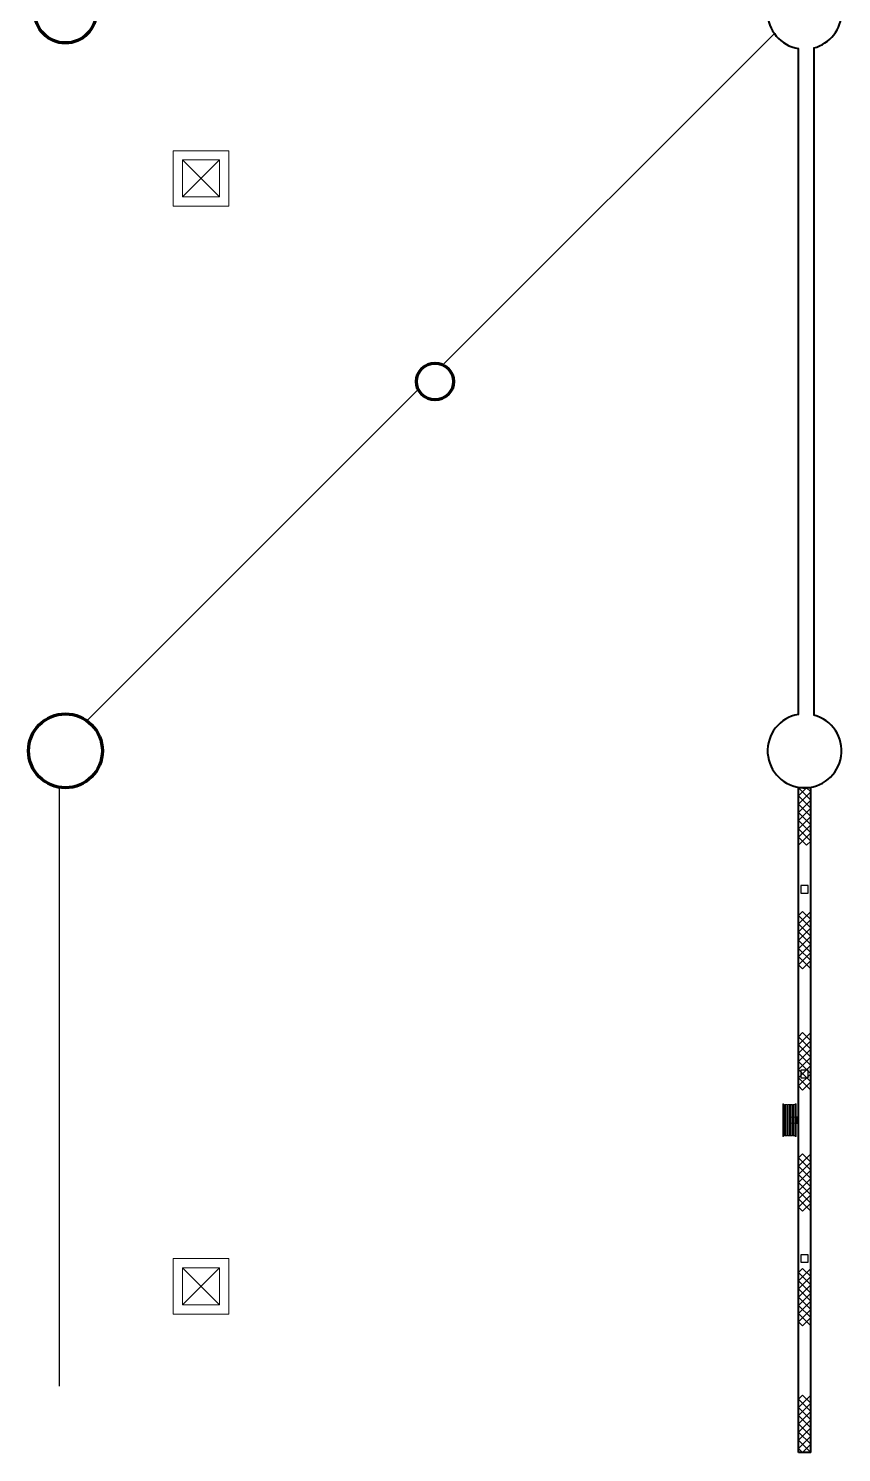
# Model space of a CAD drawing. Header units: metres. Extents: x 1807 to 3745, y 842 to 1968.
# Drawn here: x 3353.4 to 3366.6, y 1464.6 to 1487.74 of the extents above; entities that cross this region are included whole.
import ezdxf

# ---------------------------------------------------------------- set-up
doc = ezdxf.new("R2010")
doc.units = ezdxf.units.M
doc.header["$MEASUREMENT"] = 0
doc.linetypes.add('DGN1', pattern=[7.299439, 0, -7.299439])
doc.linetypes.add('DGN3', pattern=[14.598879, 9.732586, -4.866293])
doc.layers.add('Level 1', color=7, linetype='Continuous', lineweight=0)

msp = doc.modelspace()

# ---------------------------------------------------------------- linework, layer by layer
at = {"layer": 'Level 1', "color": 7, "linetype": 'DGN3', "lineweight": 30}
for p, q in [((3365.511, 1487.652), (3360.129, 1482.271)), ((3359.729, 1481.871), (3354.348, 1476.489)), ((3353.9, 1475.408), (3353.9, 1464.592))]:
    msp.add_line(p, q, dxfattribs=at)
at = {"layer": 'Level 1', "color": 7, "linetype": 'Continuous', "lineweight": 40}
for p, q in [((3365.9, 1476.592), (3365.9, 1487.408)), ((3366.15, 1487.419), (3366.15, 1476.581)), ((3366.1, 1475.4), (3365.9, 1475.4)), ((3365.9, 1464.6), (3365.9, 1475.4)), ((3366.1, 1464.6), (3366.1, 1475.4)), ((3366.1, 1464.6), (3365.9, 1464.6))]:
    msp.add_line(p, q, dxfattribs=at)
at = {"layer": 'Level 1', "color": 7, "linetype": 'Continuous', "lineweight": 0}
for p, q in [((3355.75, 1485.75), (3356.65, 1485.75)), ((3355.75, 1484.85), (3355.75, 1485.75)), ((3355.9, 1485.6), (3356.5, 1485)), ((3356.5, 1485.6), (3355.9, 1485)), ((3356.65, 1485.75), (3356.65, 1484.85)), ((3356.65, 1484.85), (3355.75, 1484.85)), ((3365.9, 1475.4), (3366.1, 1475.2)), ((3366.033, 1475.4), (3365.9, 1475.267)), ((3366.1, 1475.333), (3366.033, 1475.4)), ((3365.9, 1475.133), (3366.1, 1475.333)), ((3365.9, 1475.267), (3366.1, 1475.067)), ((3366.1, 1475.2), (3365.9, 1475)), ((3366.1, 1474.933), (3365.9, 1475.133)), ((3366.1, 1475.067), (3365.9, 1474.867)), ((3365.9, 1475), (3366.1, 1474.8)), ((3365.9, 1474.733), (3366.1, 1474.933)), ((3365.9, 1474.867), (3366.1, 1474.667)), ((3366.1, 1474.8), (3365.9, 1474.6)), ((3366.1, 1474.533), (3365.9, 1474.733)), ((3366.1, 1474.667), (3365.9, 1474.467)), ((3365.9, 1474.6), (3366.033, 1474.467)), ((3366.033, 1474.467), (3366.1, 1474.533)), ((3365.967, 1473.391), (3365.9, 1473.325)), ((3365.9, 1473.191), (3366.1, 1473.391)), ((3365.9, 1473.325), (3366.1, 1473.125)), ((3366.1, 1473.258), (3365.967, 1473.391)), ((3365.9, 1473.058), (3366.1, 1473.258)), ((3366.1, 1472.991), (3365.9, 1473.191)), ((3366.1, 1473.125), (3365.9, 1472.925)), ((3366.1, 1472.858), (3365.9, 1473.058)), ((3365.9, 1472.791), (3366.1, 1472.991)), ((3365.9, 1472.925), (3366.1, 1472.725)), ((3365.9, 1472.658), (3366.1, 1472.858)), ((3366.1, 1472.591), (3365.9, 1472.791)), ((3366.1, 1472.725), (3365.9, 1472.525)), ((3366.1, 1472.458), (3365.9, 1472.658)), ((3365.9, 1472.525), (3365.967, 1472.458)), ((3365.967, 1472.458), (3366.1, 1472.591)), ((3365.967, 1471.422), (3365.9, 1471.355)), ((3365.9, 1471.222), (3366.1, 1471.422)), ((3365.9, 1471.355), (3366.1, 1471.155)), ((3365.9, 1471.089), (3366.1, 1471.289)), ((3366.1, 1471.022), (3365.9, 1471.222)), ((3366.1, 1471.289), (3365.967, 1471.422)), ((3366.1, 1471.155), (3365.9, 1470.955)), ((3366.1, 1470.889), (3365.9, 1471.089)), ((3365.9, 1470.822), (3366.1, 1471.022)), ((3365.9, 1470.955), (3366.1, 1470.755)), ((3365.9, 1470.689), (3366.1, 1470.889)), ((3366.1, 1470.622), (3365.9, 1470.822)), ((3366.1, 1470.755), (3365.9, 1470.555)), ((3366.1, 1470.489), (3365.9, 1470.689)), ((3365.9, 1470.555), (3365.967, 1470.489)), ((3365.967, 1470.489), (3366.1, 1470.622)), ((3365.661, 1470.246), (3365.661, 1469.756)), ((3365.68, 1470.246), (3365.68, 1469.756)), ((3365.698, 1470.246), (3365.698, 1469.756)), ((3365.717, 1470.246), (3365.717, 1469.756)), ((3365.735, 1470.246), (3365.735, 1469.756)), ((3365.754, 1470.246), (3365.754, 1469.756)), ((3365.772, 1470.243), (3365.772, 1469.756)), ((3365.772, 1470.243), (3365.772, 1469.756)), ((3365.791, 1470.246), (3365.791, 1469.756)), ((3365.809, 1470.246), (3365.809, 1469.756)), ((3365.828, 1470.246), (3365.828, 1469.756)), ((3365.847, 1470.246), (3365.847, 1469.756)), ((3365.967, 1469.452), (3365.9, 1469.386)), ((3365.9, 1469.252), (3366.1, 1469.452)), ((3365.9, 1469.386), (3366.1, 1469.186)), ((3366.1, 1469.319), (3365.967, 1469.452)), ((3365.9, 1469.119), (3366.1, 1469.319)), ((3366.1, 1469.052), (3365.9, 1469.252)), ((3366.1, 1469.186), (3365.9, 1468.986)), ((3366.1, 1468.919), (3365.9, 1469.119)), ((3365.9, 1468.852), (3366.1, 1469.052)), ((3365.9, 1468.986), (3366.1, 1468.786)), ((3365.9, 1468.719), (3366.1, 1468.919)), ((3366.1, 1468.652), (3365.9, 1468.852)), ((3366.1, 1468.786), (3365.9, 1468.586)), ((3366.1, 1468.519), (3365.9, 1468.719)), ((3365.9, 1468.586), (3365.967, 1468.519)), ((3365.967, 1468.519), (3366.1, 1468.652)), ((3355.75, 1467.75), (3356.65, 1467.75)), ((3355.75, 1466.85), (3355.75, 1467.75)), ((3356.65, 1467.75), (3356.65, 1466.85)), ((3355.9, 1467.6), (3356.5, 1467)), ((3356.5, 1467.6), (3355.9, 1467)), ((3365.967, 1467.591), (3365.9, 1467.525)), ((3365.9, 1467.391), (3366.1, 1467.591)), ((3365.9, 1467.525), (3366.1, 1467.325)), ((3366.1, 1467.458), (3365.967, 1467.591)), ((3365.9, 1467.258), (3366.1, 1467.458)), ((3366.1, 1467.191), (3365.9, 1467.391)), ((3366.1, 1467.325), (3365.9, 1467.125)), ((3366.1, 1467.058), (3365.9, 1467.258)), ((3365.9, 1466.991), (3366.1, 1467.191)), ((3365.9, 1467.125), (3366.1, 1466.925)), ((3365.9, 1466.858), (3366.1, 1467.058)), ((3356.65, 1466.85), (3355.75, 1466.85)), ((3366.1, 1466.791), (3365.9, 1466.991)), ((3366.1, 1466.925), (3365.9, 1466.725)), ((3366.1, 1466.658), (3365.9, 1466.858)), ((3365.9, 1466.725), (3365.967, 1466.658)), ((3365.967, 1466.658), (3366.1, 1466.791)), ((3365.967, 1465.533), (3365.9, 1465.467)), ((3365.9, 1465.333), (3366.1, 1465.533)), ((3365.9, 1465.467), (3366.1, 1465.267)), ((3366.1, 1465.4), (3365.967, 1465.533)), ((3365.9, 1465.2), (3366.1, 1465.4)), ((3366.1, 1465.133), (3365.9, 1465.333)), ((3366.1, 1465.267), (3365.9, 1465.067)), ((3366.1, 1465), (3365.9, 1465.2)), ((3365.9, 1464.933), (3366.1, 1465.133)), ((3365.9, 1465.067), (3366.1, 1464.867)), ((3365.9, 1464.8), (3366.1, 1465)), ((3366.1, 1464.733), (3365.9, 1464.933)), ((3366.1, 1464.867), (3365.9, 1464.667)), ((3366.1, 1464.6), (3365.9, 1464.8)), ((3365.967, 1464.6), (3366.1, 1464.733)), ((3365.9, 1464.667), (3365.967, 1464.6))]:
    msp.add_line(p, q, dxfattribs=at)
at = {"layer": 'Level 1', "color": 7, "linetype": 'Continuous', "lineweight": 13}
for p, q in [((3355.9, 1485.6), (3356.5, 1485.6)), ((3355.9, 1485), (3355.9, 1485.6)), ((3356.5, 1485.6), (3356.5, 1485)), ((3356.5, 1485), (3355.9, 1485)), ((3365.645, 1470.266), (3365.645, 1469.736)), ((3365.66, 1470.266), (3365.645, 1470.266)), ((3365.66, 1469.736), (3365.66, 1470.266)), ((3365.85, 1470.266), (3365.85, 1469.736)), ((3365.864, 1470.266), (3365.85, 1470.266)), ((3365.864, 1469.736), (3365.864, 1470.266)), ((3365.645, 1469.736), (3365.66, 1469.736)), ((3365.85, 1469.736), (3365.864, 1469.736)), ((3355.9, 1467.6), (3356.5, 1467.6)), ((3355.9, 1467), (3355.9, 1467.6)), ((3356.5, 1467.6), (3356.5, 1467)), ((3356.5, 1467), (3355.9, 1467))]:
    msp.add_line(p, q, dxfattribs=at)
at = {"layer": 'Level 1', "color": 7, "linetype": 'Continuous', "lineweight": 30}
for p, q in [((3366.06, 1473.81), (3365.94, 1473.81)), ((3365.94, 1473.81), (3365.94, 1473.69)), ((3366.06, 1473.69), (3366.06, 1473.81)), ((3365.94, 1473.69), (3366.06, 1473.69)), ((3366.06, 1470.81), (3365.94, 1470.81)), ((3365.94, 1470.81), (3365.94, 1470.69)), ((3366.06, 1470.69), (3366.06, 1470.81)), ((3365.94, 1470.69), (3366.06, 1470.69)), ((3365.871, 1470.051), (3365.871, 1469.949)), ((3365.9, 1470.051), (3365.871, 1470.051)), ((3365.9, 1469.949), (3365.9, 1470.051)), ((3365.871, 1469.949), (3365.9, 1469.949)), ((3366.06, 1467.81), (3365.94, 1467.81)), ((3365.94, 1467.81), (3365.94, 1467.69)), ((3366.06, 1467.69), (3366.06, 1467.81)), ((3365.94, 1467.69), (3366.06, 1467.69))]:
    msp.add_line(p, q, dxfattribs=at)
at = {"layer": 'Level 1', "color": 7, "linetype": 'DGN1', "lineweight": 0}
for p, q in [((3365.87, 1470.049), (3365.663, 1470.049)), ((3365.87, 1469.952), (3365.663, 1469.952))]:
    msp.add_line(p, q, dxfattribs=at)
at = {"layer": 'Level 1', "color": 7, "linetype": 'Continuous', "lineweight": 70}
for centre, radius in [((3354, 1488), 0.5), ((3360, 1482), 0.3), ((3354, 1476), 0.6)]:
    msp.add_circle(centre, radius, dxfattribs=at)
at = {"layer": 'Level 1', "color": 7, "linetype": 'Continuous', "lineweight": 40}
for centre, start, end in [((3366, 1488), 99.5941, 260.4059), ((3366, 1488), 284.4775, 75.5225), ((3366, 1476), 99.5941, 75.5225)]:
    msp.add_arc(centre, 0.6, start, end, dxfattribs=at)
at = {"layer": 'Level 1', "color": 7, "linetype": 'Continuous', "lineweight": 0, "extrusion": (0, 0, -1)}
for centre, major_axis, ratio in [((3365.67, 1470.239), (0, -0.017), 0.578812), ((3365.689, 1470.239), (0, -0.017), 0.578812), ((3365.707, 1470.239), (0, -0.017), 0.578812), ((3365.726, 1470.239), (0, -0.017), 0.578812), ((3365.744, 1470.239), (0, -0.017), 0.578812), ((3365.763, 1470.239), (0, -0.017), 0.578812), ((3365.782, 1469.762), (0, 0.017), 0.578813), ((3365.8, 1469.762), (0, 0.017), 0.578813), ((3365.819, 1469.762), (0, 0.017), 0.578813), ((3365.837, 1469.762), (0, 0.017), 0.578813)]:
    msp.add_ellipse(centre, major_axis=major_axis, ratio=ratio, start_param=1.981756, end_param=4.478097, dxfattribs=at)
at = {"layer": 'Level 1', "color": 7, "linetype": 'Continuous', "lineweight": 0}
for centre, major_axis, ratio in [((3365.782, 1470.239), (0, 0.017), 0.578812), ((3365.8, 1470.239), (0, 0.017), 0.578812), ((3365.819, 1470.239), (0, 0.017), 0.578812), ((3365.837, 1470.239), (0, 0.017), 0.578812), ((3365.67, 1469.762), (0, -0.017), 0.578813), ((3365.689, 1469.762), (0, -0.017), 0.578813), ((3365.707, 1469.762), (0, -0.017), 0.578813), ((3365.726, 1469.762), (0, -0.017), 0.578813), ((3365.744, 1469.762), (0, -0.017), 0.578813), ((3365.763, 1469.762), (0, -0.017), 0.578813)]:
    msp.add_ellipse(centre, major_axis=major_axis, ratio=ratio, start_param=5.123349, end_param=7.619689, dxfattribs=at)

doc.saveas('drawing.dxf')
